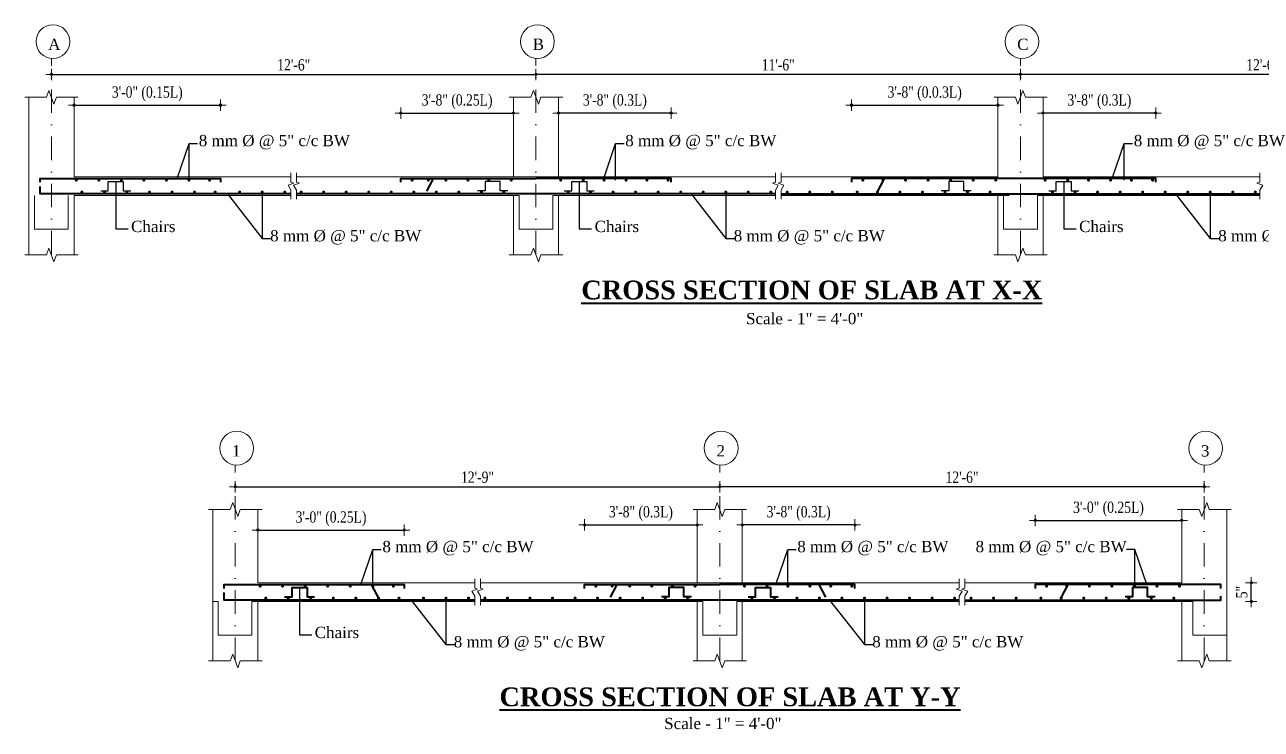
# Model space of a CAD drawing. Header units: feet. Extents: x 28652 to 66086, y -6769 to -640.
# Drawn here: x 51486 to 52145, y -3028 to -2653 of the extents above; entities that cross this region are included whole.
import ezdxf

# ---------------------------------------------------------------- set-up
doc = ezdxf.new("R2010")
doc.units = ezdxf.units.FT
doc.header["$LTSCALE"] = 50
doc.header["$MEASUREMENT"] = 0
doc.header["$PDMODE"] = 34
doc.linetypes.add('DASHDOTX2', pattern=[2, 1, -0.5, 0, -0.5])
for name, color, linetype, lineweight in [('DIMENSION', 142, 'Continuous', 13), ('SES-CENTRE', 8, 'DASHDOTX2', 13), ('SES-DIMENSION', 142, 'Continuous', 13), ('SES-Leader', 2, 'Continuous', 15), ('SES-REBARS', 1, 'Continuous', 40), ('SES-SLAB OUTLINE', 4, 'Continuous', 18), ('SES-TEXT', 3, 'Continuous', 20), ('SES-TitleText', 7, 'Continuous', 40)]:
    doc.layers.add(name, color=color, linetype=linetype, lineweight=lineweight)
doc.styles.add('1.8 str', font='times.ttf', dxfattribs={"width": 0.8, "height": 6})
doc.styles.add('SES-ARAIL', font='times.ttf', dxfattribs={"height": 6})
doc.styles.add('SES-Title Text', font='times.ttf', dxfattribs={"height": 10})
doc.dimstyles.new('1.4', dxfattribs={"dimscale": 0, "dimtxt": 6, "dimasz": 0.5, "dimexe": 2, "dimexo": 9, "dimgap": 2, "dimtad": 1, "dimdec": 0, "dimlfac": 0.5, "dimzin": 3, "dimdsep": 46, "dimlunit": 4, "dimtxsty": '1.8 str', "dimblk": 'DIM', "dimcen": 3, "dimdle": 3, "dimse1": 1, "dimse2": 1, "dimclrd": 256, "dimclre": 256, "dimclrt": 7, "dimadec": 1, "dimazin": 2, "dimtfac": 1, "dimtdec": 0, "dimtix": 1, "dimtofl": 0, "dimtmove": 2, "dimatfit": 3, "dimldrblk": 'arrow', "dimfxl": 2, "dimfrac": 2, "dimtolj": 2, "dimtzin": 0, "dimarcsym": 0})

# ---------------------------------------------------------------- blocks, each defined once
blk = doc.blocks.new('DIM')
at = {"layer": 'DIMENSION'}
h = blk.add_hatch(color=256, dxfattribs=at)
h.paths.add_polyline_path([(0, 1.28), (0, 0), (1.28, 0, 0.414214)])
h.paths.add_polyline_path([(1.28, 0), (0, 0), (0, -1.28, 0.414214)])
h.paths.add_polyline_path([(0, 0), (-1.28, 0, 0.414214), (0, -1.28)])
h.paths.add_polyline_path([(0, 1.28, 0.414214), (-1.28, 0), (0, 0)])
for p, q in [((0, 6), (0, -6)), ((-6, 0), (6, 0))]:
    blk.add_line(p, q, dxfattribs=at)
blk.add_circle((0, 0), 1.28, dxfattribs=at)
blk = doc.blocks.new('*D733')
at = {"layer": 'Defpoints', "color": 0, "ltscale": 10, "transparency": 16777216}
for p in [(51856.4, -2899.13), (51598.4, -2982.3), (51856.4, -2988.97)]:
    blk.add_point(p, dxfattribs=at)
at = {"layer": 'SES-DIMENSION', "lineweight": -2, "ltscale": 10, "transparency": 16777216}
blk.add_line((51598.9, -2899.13), (51855.9, -2899.13), dxfattribs=at)
at = {"layer": 'SES-DIMENSION', "lineweight": -2, "ltscale": 10, "transparency": 16777216, "xscale": 0.5, "yscale": 0.5, "zscale": 0.5, "rotation": 180}
blk.add_blockref('DIM', (51598.4, -2899.13), dxfattribs=at)
at = {"layer": 'SES-DIMENSION', "lineweight": -2, "ltscale": 10, "transparency": 16777216, "xscale": 0.5, "yscale": 0.5, "zscale": 0.5}
blk.add_blockref('DIM', (51856.4, -2899.13), dxfattribs=at)
at = {"layer": 'SES-DIMENSION', "color": 7, "ltscale": 10, "transparency": 16777216, "insert": (51727.4, -2894.07), "char_height": 6, "attachment_point": 5, "style": '1.8 str'}
blk.add_mtext('\\A2;12\'-9"', dxfattribs=at)
blk = doc.blocks.new('arrow')
at = {"layer": 'DIMENSION'}
blk.add_lwpolyline([(1.2, 0, 0, 2.1, 0), (-2.3, 0, 0, 0, 0), (1.2, 0, 0, 0, 0)], format="xyseb", dxfattribs=at)
blk = doc.blocks.new('*D734')
at = {"layer": 'Defpoints', "color": 0, "ltscale": 10, "transparency": 16777216}
for p in [(51856.4, -2899.13), (52114.4, -2982.3), (51856.4, -2988.97)]:
    blk.add_point(p, dxfattribs=at)
at = {"layer": 'SES-DIMENSION', "lineweight": -2, "ltscale": 10, "transparency": 16777216}
blk.add_line((52113.9, -2899.13), (51856.9, -2899.13), dxfattribs=at)
at = {"layer": 'SES-DIMENSION', "lineweight": -2, "ltscale": 10, "transparency": 16777216, "xscale": 0.5, "yscale": 0.5, "zscale": 0.5, "rotation": 180}
blk.add_blockref('DIM', (51856.4, -2899.13), dxfattribs=at)
at = {"layer": 'SES-DIMENSION', "lineweight": -2, "ltscale": 10, "transparency": 16777216, "xscale": 0.5, "yscale": 0.5, "zscale": 0.5}
blk.add_blockref('DIM', (52114.4, -2899.13), dxfattribs=at)
at = {"layer": 'SES-DIMENSION', "color": 7, "ltscale": 10, "transparency": 16777216, "insert": (51985.4, -2894.08), "char_height": 6, "attachment_point": 5, "style": '1.8 str'}
blk.add_mtext('\\A2;12\'-6"', dxfattribs=at)
blk = doc.blocks.new('*D735')
at = {"layer": 'Defpoints', "color": 0, "ltscale": 10, "transparency": 16777216}
for p in [(52130.48, -2950.2), (52139.44, -2950.2), (52130.48, -2960.2)]:
    blk.add_point(p, dxfattribs=at)
at = {"layer": 'SES-DIMENSION', "lineweight": -2, "ltscale": 10, "transparency": 16777216}
blk.add_line((52139.44, -2959.7), (52139.44, -2950.7), dxfattribs=at)
at = {"layer": 'SES-DIMENSION', "lineweight": -2, "ltscale": 10, "transparency": 16777216, "xscale": 0.5, "yscale": 0.5, "zscale": 0.5}
for p, rotation in [((52139.44, -2950.2), 90), ((52139.44, -2960.2), 270)]:
    blk.add_blockref('DIM', p, dxfattribs=dict(at, rotation=rotation))
at = {"layer": 'SES-DIMENSION', "color": 7, "ltscale": 10, "transparency": 16777216, "insert": (52134.39, -2955.2), "char_height": 6, "attachment_point": 5, "rotation": 90, "style": '1.8 str'}
blk.add_mtext('\\A2;5"', dxfattribs=at)
blk = doc.blocks.new('*D736')
at = {"layer": 'Defpoints', "color": 0, "ltscale": 10, "transparency": 16777216}
for p in [(51844.4, -2919.41), (51784.4, -2951.2), (51844.4, -2950.2)]:
    blk.add_point(p, dxfattribs=at)
at = {"layer": 'SES-DIMENSION', "lineweight": -2, "ltscale": 10, "transparency": 16777216}
blk.add_line((51784.9, -2919.41), (51843.9, -2919.41), dxfattribs=at)
at = {"layer": 'SES-DIMENSION', "lineweight": -2, "ltscale": 10, "transparency": 16777216, "xscale": 0.5, "yscale": 0.5, "zscale": 0.5, "rotation": 180}
blk.add_blockref('DIM', (51784.4, -2919.41), dxfattribs=at)
at = {"layer": 'SES-DIMENSION', "lineweight": -2, "ltscale": 10, "transparency": 16777216, "xscale": 0.5, "yscale": 0.5, "zscale": 0.5}
blk.add_blockref('DIM', (51844.4, -2919.41), dxfattribs=at)
at = {"layer": 'SES-DIMENSION', "color": 7, "ltscale": 10, "transparency": 16777216, "insert": (51814.4, -2913.39), "char_height": 6, "attachment_point": 5, "style": '1.8 str'}
blk.add_mtext('\\A2;3\'-8" (0.3L)', dxfattribs=at)
blk = doc.blocks.new('*D737')
at = {"layer": 'Defpoints', "color": 0, "ltscale": 10, "transparency": 16777216}
for p in [(51868.4, -2919.41), (51868.4, -2950.2), (51928.4, -2951.2)]:
    blk.add_point(p, dxfattribs=at)
at = {"layer": 'SES-DIMENSION', "lineweight": -2, "ltscale": 10, "transparency": 16777216}
blk.add_line((51927.9, -2919.41), (51868.9, -2919.41), dxfattribs=at)
at = {"layer": 'SES-DIMENSION', "lineweight": -2, "ltscale": 10, "transparency": 16777216, "xscale": 0.5, "yscale": 0.5, "zscale": 0.5, "rotation": 180}
blk.add_blockref('DIM', (51868.4, -2919.41), dxfattribs=at)
at = {"layer": 'SES-DIMENSION', "lineweight": -2, "ltscale": 10, "transparency": 16777216, "xscale": 0.5, "yscale": 0.5, "zscale": 0.5}
blk.add_blockref('DIM', (51928.4, -2919.41), dxfattribs=at)
at = {"layer": 'SES-DIMENSION', "color": 7, "ltscale": 10, "transparency": 16777216, "insert": (51898.4, -2913.39), "char_height": 6, "attachment_point": 5, "style": '1.8 str'}
blk.add_mtext('\\A2;3\'-8" (0.3L)', dxfattribs=at)
blk = doc.blocks.new('*D738')
at = {"layer": 'Defpoints', "color": 0, "ltscale": 10, "transparency": 16777216}
for p in [(51688.4, -2922.21), (51688.4, -2946.22), (51610.4, -2950.2)]:
    blk.add_point(p, dxfattribs=at)
at = {"layer": 'SES-DIMENSION', "lineweight": -2, "ltscale": 10, "transparency": 16777216}
blk.add_line((51610.9, -2922.21), (51687.9, -2922.21), dxfattribs=at)
at = {"layer": 'SES-DIMENSION', "lineweight": -2, "ltscale": 10, "transparency": 16777216, "xscale": 0.5, "yscale": 0.5, "zscale": 0.5, "rotation": 180}
blk.add_blockref('DIM', (51610.4, -2922.21), dxfattribs=at)
at = {"layer": 'SES-DIMENSION', "lineweight": -2, "ltscale": 10, "transparency": 16777216, "xscale": 0.5, "yscale": 0.5, "zscale": 0.5}
blk.add_blockref('DIM', (51688.4, -2922.21), dxfattribs=at)
at = {"layer": 'SES-DIMENSION', "color": 7, "ltscale": 10, "transparency": 16777216, "insert": (51649.4, -2916.18), "char_height": 6, "attachment_point": 5, "style": '1.8 str'}
blk.add_mtext('\\A2;3\'-0" (0.25L)', dxfattribs=at)
blk = doc.blocks.new('*D739')
at = {"layer": 'Defpoints', "color": 0, "ltscale": 10, "transparency": 16777216}
for p in [(52102.4, -2917.04), (52102.4, -2946.22), (52024.4, -2950.2)]:
    blk.add_point(p, dxfattribs=at)
at = {"layer": 'SES-DIMENSION', "lineweight": -2, "ltscale": 10, "transparency": 16777216}
blk.add_line((52024.9, -2917.04), (52101.9, -2917.04), dxfattribs=at)
at = {"layer": 'SES-DIMENSION', "lineweight": -2, "ltscale": 10, "transparency": 16777216, "xscale": 0.5, "yscale": 0.5, "zscale": 0.5, "rotation": 180}
blk.add_blockref('DIM', (52024.4, -2917.04), dxfattribs=at)
at = {"layer": 'SES-DIMENSION', "lineweight": -2, "ltscale": 10, "transparency": 16777216, "xscale": 0.5, "yscale": 0.5, "zscale": 0.5}
blk.add_blockref('DIM', (52102.4, -2917.04), dxfattribs=at)
at = {"layer": 'SES-DIMENSION', "color": 7, "ltscale": 10, "transparency": 16777216, "insert": (52063.4, -2911.01), "char_height": 6, "attachment_point": 5, "style": '1.8 str'}
blk.add_mtext('\\A2;3\'-0" (0.25L)', dxfattribs=at)
blk = doc.blocks.new('*D740')
at = {"layer": 'Defpoints', "color": 0, "ltscale": 10, "transparency": 16777216}
for p in [(51758.53, -2679.56), (51500.53, -2766.13), (51758.53, -2772.81)]:
    blk.add_point(p, dxfattribs=at)
at = {"layer": 'SES-DIMENSION', "lineweight": -2, "ltscale": 10, "transparency": 16777216}
blk.add_line((51501.03, -2679.56), (51758.03, -2679.56), dxfattribs=at)
at = {"layer": 'SES-DIMENSION', "lineweight": -2, "ltscale": 10, "transparency": 16777216, "xscale": 0.5, "yscale": 0.5, "zscale": 0.5, "rotation": 180}
blk.add_blockref('DIM', (51500.53, -2679.56), dxfattribs=at)
at = {"layer": 'SES-DIMENSION', "lineweight": -2, "ltscale": 10, "transparency": 16777216, "xscale": 0.5, "yscale": 0.5, "zscale": 0.5}
blk.add_blockref('DIM', (51758.53, -2679.56), dxfattribs=at)
at = {"layer": 'SES-DIMENSION', "color": 7, "ltscale": 10, "transparency": 16777216, "insert": (51629.53, -2674.51), "char_height": 6, "attachment_point": 5, "style": '1.8 str'}
blk.add_mtext('\\A2;12\'-6"', dxfattribs=at)
blk = doc.blocks.new('*D741')
at = {"layer": 'Defpoints', "color": 0, "ltscale": 10, "transparency": 16777216}
for p in [(51758.53, -2679.56), (52016.53, -2766.13), (51758.53, -2772.81)]:
    blk.add_point(p, dxfattribs=at)
at = {"layer": 'SES-DIMENSION', "lineweight": -2, "ltscale": 10, "transparency": 16777216}
blk.add_line((52016.03, -2679.56), (51759.03, -2679.56), dxfattribs=at)
at = {"layer": 'SES-DIMENSION', "lineweight": -2, "ltscale": 10, "transparency": 16777216, "xscale": 0.5, "yscale": 0.5, "zscale": 0.5, "rotation": 180}
blk.add_blockref('DIM', (51758.53, -2679.56), dxfattribs=at)
at = {"layer": 'SES-DIMENSION', "lineweight": -2, "ltscale": 10, "transparency": 16777216, "xscale": 0.5, "yscale": 0.5, "zscale": 0.5}
blk.add_blockref('DIM', (52016.53, -2679.56), dxfattribs=at)
at = {"layer": 'SES-DIMENSION', "color": 7, "ltscale": 10, "transparency": 16777216, "insert": (51887.53, -2674.51), "char_height": 6, "attachment_point": 5, "style": '1.8 str'}
blk.add_mtext('\\A2;11\'-6"', dxfattribs=at)
blk = doc.blocks.new('*D742')
at = {"layer": 'Defpoints', "color": 0, "ltscale": 10, "transparency": 16777216}
for p in [(51746.53, -2700.16), (51686.53, -2735.04), (51746.53, -2734.04)]:
    blk.add_point(p, dxfattribs=at)
at = {"layer": 'SES-DIMENSION', "lineweight": -2, "ltscale": 10, "transparency": 16777216}
blk.add_line((51687.03, -2700.16), (51746.03, -2700.16), dxfattribs=at)
at = {"layer": 'SES-DIMENSION', "lineweight": -2, "ltscale": 10, "transparency": 16777216, "xscale": 0.5, "yscale": 0.5, "zscale": 0.5, "rotation": 180}
blk.add_blockref('DIM', (51686.53, -2700.16), dxfattribs=at)
at = {"layer": 'SES-DIMENSION', "lineweight": -2, "ltscale": 10, "transparency": 16777216, "xscale": 0.5, "yscale": 0.5, "zscale": 0.5}
blk.add_blockref('DIM', (51746.53, -2700.16), dxfattribs=at)
at = {"layer": 'SES-DIMENSION', "color": 7, "ltscale": 10, "transparency": 16777216, "insert": (51716.53, -2694.14), "char_height": 6, "attachment_point": 5, "style": '1.8 str'}
blk.add_mtext('\\A2;3\'-8" (0.25L)', dxfattribs=at)
blk = doc.blocks.new('*D743')
at = {"layer": 'Defpoints', "color": 0, "ltscale": 10, "transparency": 16777216}
for p in [(51770.53, -2700.16), (51770.53, -2734.04), (51830.53, -2735.04)]:
    blk.add_point(p, dxfattribs=at)
at = {"layer": 'SES-DIMENSION', "lineweight": -2, "ltscale": 10, "transparency": 16777216}
blk.add_line((51830.03, -2700.16), (51771.03, -2700.16), dxfattribs=at)
at = {"layer": 'SES-DIMENSION', "lineweight": -2, "ltscale": 10, "transparency": 16777216, "xscale": 0.5, "yscale": 0.5, "zscale": 0.5, "rotation": 180}
blk.add_blockref('DIM', (51770.53, -2700.16), dxfattribs=at)
at = {"layer": 'SES-DIMENSION', "lineweight": -2, "ltscale": 10, "transparency": 16777216, "xscale": 0.5, "yscale": 0.5, "zscale": 0.5}
blk.add_blockref('DIM', (51830.53, -2700.16), dxfattribs=at)
at = {"layer": 'SES-DIMENSION', "color": 7, "ltscale": 10, "transparency": 16777216, "insert": (51800.53, -2694.14), "char_height": 6, "attachment_point": 5, "style": '1.8 str'}
blk.add_mtext('\\A2;3\'-8" (0.3L)', dxfattribs=at)
blk = doc.blocks.new('*D744')
at = {"layer": 'Defpoints', "color": 0, "ltscale": 10, "transparency": 16777216}
for p in [(51590.53, -2695.96), (51590.53, -2730.06), (51512.53, -2734.04)]:
    blk.add_point(p, dxfattribs=at)
at = {"layer": 'SES-DIMENSION', "lineweight": -2, "ltscale": 10, "transparency": 16777216}
blk.add_line((51513.03, -2695.96), (51590.03, -2695.96), dxfattribs=at)
at = {"layer": 'SES-DIMENSION', "lineweight": -2, "ltscale": 10, "transparency": 16777216, "xscale": 0.5, "yscale": 0.5, "zscale": 0.5, "rotation": 180}
blk.add_blockref('DIM', (51512.53, -2695.96), dxfattribs=at)
at = {"layer": 'SES-DIMENSION', "lineweight": -2, "ltscale": 10, "transparency": 16777216, "xscale": 0.5, "yscale": 0.5, "zscale": 0.5}
blk.add_blockref('DIM', (51590.53, -2695.96), dxfattribs=at)
at = {"layer": 'SES-DIMENSION', "color": 7, "ltscale": 10, "transparency": 16777216, "insert": (51551.53, -2689.94), "char_height": 6, "attachment_point": 5, "style": '1.8 str'}
blk.add_mtext('\\A2;3\'-0" (0.15L)', dxfattribs=at)
blk = doc.blocks.new('*D745')
at = {"layer": 'Defpoints', "color": 0, "ltscale": 10, "transparency": 16777216}
for p in [(52004.53, -2695.96), (52004.53, -2730.06), (51926.53, -2734.04)]:
    blk.add_point(p, dxfattribs=at)
at = {"layer": 'SES-DIMENSION', "lineweight": -2, "ltscale": 10, "transparency": 16777216}
blk.add_line((51927.03, -2695.96), (52004.03, -2695.96), dxfattribs=at)
at = {"layer": 'SES-DIMENSION', "lineweight": -2, "ltscale": 10, "transparency": 16777216, "xscale": 0.5, "yscale": 0.5, "zscale": 0.5, "rotation": 180}
blk.add_blockref('DIM', (51926.53, -2695.96), dxfattribs=at)
at = {"layer": 'SES-DIMENSION', "lineweight": -2, "ltscale": 10, "transparency": 16777216, "xscale": 0.5, "yscale": 0.5, "zscale": 0.5}
blk.add_blockref('DIM', (52004.53, -2695.96), dxfattribs=at)
at = {"layer": 'SES-DIMENSION', "color": 7, "ltscale": 10, "transparency": 16777216, "insert": (51965.53, -2689.94), "char_height": 6, "attachment_point": 5, "style": '1.8 str'}
blk.add_mtext('\\A2;3\'-8" (0.0.3L)', dxfattribs=at)
blk = doc.blocks.new('*D746')
at = {"layer": 'Defpoints', "color": 0, "ltscale": 10, "transparency": 16777216}
for p in [(52016.53, -2679.56), (52274.53, -2766.13), (52016.53, -2772.81)]:
    blk.add_point(p, dxfattribs=at)
at = {"layer": 'SES-DIMENSION', "lineweight": -2, "ltscale": 10, "transparency": 16777216}
blk.add_line((52274.03, -2679.56), (52017.03, -2679.56), dxfattribs=at)
at = {"layer": 'SES-DIMENSION', "lineweight": -2, "ltscale": 10, "transparency": 16777216, "xscale": 0.5, "yscale": 0.5, "zscale": 0.5, "rotation": 180}
blk.add_blockref('DIM', (52016.53, -2679.56), dxfattribs=at)
at = {"layer": 'SES-DIMENSION', "lineweight": -2, "ltscale": 10, "transparency": 16777216, "xscale": 0.5, "yscale": 0.5, "zscale": 0.5}
blk.add_blockref('DIM', (52274.53, -2679.56), dxfattribs=at)
at = {"layer": 'SES-DIMENSION', "color": 7, "ltscale": 10, "transparency": 16777216, "insert": (52145.53, -2674.51), "char_height": 6, "attachment_point": 5, "style": '1.8 str'}
blk.add_mtext('\\A2;12\'-6"', dxfattribs=at)
blk = doc.blocks.new('*D747')
at = {"layer": 'Defpoints', "color": 0, "ltscale": 10, "transparency": 16777216}
for p in [(52028.53, -2700.16), (52028.53, -2734.04), (52088.53, -2735.04)]:
    blk.add_point(p, dxfattribs=at)
at = {"layer": 'SES-DIMENSION', "lineweight": -2, "ltscale": 10, "transparency": 16777216}
blk.add_line((52088.03, -2700.16), (52029.03, -2700.16), dxfattribs=at)
at = {"layer": 'SES-DIMENSION', "lineweight": -2, "ltscale": 10, "transparency": 16777216, "xscale": 0.5, "yscale": 0.5, "zscale": 0.5, "rotation": 180}
blk.add_blockref('DIM', (52028.53, -2700.16), dxfattribs=at)
at = {"layer": 'SES-DIMENSION', "lineweight": -2, "ltscale": 10, "transparency": 16777216, "xscale": 0.5, "yscale": 0.5, "zscale": 0.5}
blk.add_blockref('DIM', (52088.53, -2700.16), dxfattribs=at)
at = {"layer": 'SES-DIMENSION', "color": 7, "ltscale": 10, "transparency": 16777216, "insert": (52058.53, -2694.14), "char_height": 6, "attachment_point": 5, "style": '1.8 str'}
blk.add_mtext('\\A2;3\'-8" (0.3L)', dxfattribs=at)

msp = doc.modelspace()

# ---------------------------------------------------------------- linework, layer by layer
at = {"ltscale": 10, "const_width": 0.8}
for points in [[(51513.73, -2735.44, -1), (51513.73, -2736.24, -1)], [(51525.73, -2735.44, -1), (51525.73, -2736.24, -1)], [(51537.73, -2735.44, -1), (51537.73, -2736.24, -1)], [(51549.73, -2735.44, -1), (51549.73, -2736.24, -1)], [(51561.73, -2735.44, -1), (51561.73, -2736.24, -1)], [(51573.73, -2735.44, -1), (51573.73, -2736.24, -1)], [(51584.7, -2735.44, -1), (51584.7, -2736.24, -1)], [(51692.55, -2735.44, 1), (51692.55, -2736.24, 1)], [(51701.19, -2735.44, 1), (51701.19, -2736.24, 1)], [(51710.55, -2735.44, 1), (51710.55, -2736.24, 1)], [(51722.3, -2735.44, 1), (51722.3, -2736.24, 1)], [(51733.36, -2735.44, 1), (51733.36, -2736.24, 1)], [(51745.36, -2735.44, 1), (51745.36, -2736.24, 1)], [(51771.69, -2735.44, -1), (51771.69, -2736.24, -1)], [(51783.69, -2735.44, -1), (51783.69, -2736.24, -1)], [(51794.76, -2735.44, -1), (51794.76, -2736.24, -1)], [(51806.51, -2735.44, -1), (51806.51, -2736.24, -1)], [(51817.62, -2735.44, -1), (51817.62, -2736.24, -1)], [(51828.86, -2735.44, -1), (51828.86, -2736.24, -1)], [(51932.57, -2735.44, 1), (51932.57, -2736.24, 1)], [(51943.33, -2735.44, 1), (51943.33, -2736.24, 1)], [(51955.33, -2735.44, 1), (51955.33, -2736.24, 1)], [(51967.33, -2735.44, 1), (51967.33, -2736.24, 1)], [(51979.33, -2735.44, 1), (51979.33, -2736.24, 1)], [(51991.33, -2735.44, 1), (51991.33, -2736.24, 1)], [(52003.33, -2735.44, 1), (52003.33, -2736.24, 1)], [(52003.36, -2735.44, 1), (52003.36, -2736.24, 1)], [(52029.69, -2735.44, -1), (52029.69, -2736.24, -1)], [(52041.69, -2735.44, -1), (52041.69, -2736.24, -1)], [(52052.76, -2735.44, -1), (52052.76, -2736.24, -1)], [(52064.51, -2735.44, -1), (52064.51, -2736.24, -1)], [(52075.62, -2735.44, -1), (52075.62, -2736.24, -1)], [(52086.86, -2735.44, -1), (52086.86, -2736.24, -1)], [(51516.73, -2742.63, 1), (51516.73, -2741.83, 1)], [(51528.73, -2742.63, 1), (51528.73, -2741.83, 1)], [(51540.73, -2742.63, 1), (51540.73, -2741.83, 1)], [(51552.73, -2742.63, 1), (51552.73, -2741.83, 1)], [(51564.73, -2742.63, 1), (51564.73, -2741.83, 1)], [(51576.73, -2742.63, 1), (51576.73, -2741.83, 1)], [(51587.7, -2742.63, 1), (51587.7, -2741.83, 1)], [(51600.73, -2742.63, 1), (51600.73, -2741.83, 1)], [(51612.73, -2742.63, 1), (51612.73, -2741.83, 1)], [(51624.73, -2742.63, 1), (51624.73, -2741.83, 1)], [(51633.46, -2742.63, -1), (51633.46, -2741.83, -1)], [(51645.46, -2742.63, -1), (51645.46, -2741.83, -1)], [(51657.46, -2742.63, -1), (51657.46, -2741.83, -1)], [(51669.46, -2742.63, -1), (51669.46, -2741.83, -1)], [(51681.46, -2742.63, -1), (51681.46, -2741.83, -1)], [(51693.46, -2742.63, -1), (51693.46, -2741.83, -1)], [(51705.46, -2742.63, -1), (51705.46, -2741.83, -1)], [(51717.46, -2742.63, -1), (51717.46, -2741.83, -1)], [(51729.46, -2742.63, -1), (51729.46, -2741.83, -1)], [(51741.46, -2742.63, -1), (51741.46, -2741.83, -1)], [(51775.59, -2742.63, 1), (51775.59, -2741.83, 1)], [(51787.59, -2742.63, 1), (51787.59, -2741.83, 1)], [(51799.59, -2742.63, 1), (51799.59, -2741.83, 1)], [(51811.59, -2742.63, 1), (51811.59, -2741.83, 1)], [(51823.59, -2742.63, 1), (51823.59, -2741.83, 1)], [(51835.59, -2742.63, 1), (51835.59, -2741.83, 1)], [(51847.59, -2742.63, 1), (51847.59, -2741.83, 1)], [(51859.59, -2742.63, 1), (51859.59, -2741.83, 1)], [(51871.59, -2742.63, 1), (51871.59, -2741.83, 1)], [(51883.59, -2742.63, 1), (51883.59, -2741.83, 1)], [(51892.33, -2742.63, -1), (51892.33, -2741.83, -1)], [(51904.33, -2742.63, -1), (51904.33, -2741.83, -1)], [(51916.33, -2742.63, -1), (51916.33, -2741.83, -1)], [(51929.57, -2742.63, -1), (51929.57, -2741.83, -1)], [(51940.33, -2742.63, -1), (51940.33, -2741.83, -1)], [(51952.33, -2742.63, -1), (51952.33, -2741.83, -1)], [(51964.33, -2742.63, -1), (51964.33, -2741.83, -1)], [(51976.33, -2742.63, -1), (51976.33, -2741.83, -1)], [(51988.33, -2742.63, -1), (51988.33, -2741.83, -1)], [(52000.33, -2742.63, -1), (52000.33, -2741.83, -1)], [(52033.59, -2742.63, 1), (52033.59, -2741.83, 1)], [(52045.59, -2742.63, 1), (52045.59, -2741.83, 1)], [(52057.59, -2742.63, 1), (52057.59, -2741.83, 1)], [(52069.59, -2742.63, 1), (52069.59, -2741.83, 1)], [(52081.59, -2742.63, 1), (52081.59, -2741.83, 1)], [(52093.59, -2742.63, 1), (52093.59, -2741.83, 1)], [(52105.59, -2742.63, 1), (52105.59, -2741.83, 1)], [(52117.59, -2742.63, 1), (52117.59, -2741.83, 1)], [(52129.59, -2742.63, 1), (52129.59, -2741.83, 1)], [(52141.59, -2742.63, 1), (52141.59, -2741.83, 1)]]:
    msp.add_lwpolyline(points, format="xyb", close=True, dxfattribs=at)
at = {"ltscale": 10}
for points in [[(51526.73, -2741.56), (51530.73, -2741.56), (51530.73, -2736.56), (51538.73, -2736.56), (51538.73, -2741.56), (51542.73, -2741.56)], [(51743.46, -2741.56), (51739.46, -2741.56), (51739.46, -2736.56), (51731.46, -2736.56), (51731.46, -2741.56), (51727.46, -2741.56)], [(51773.59, -2741.56), (51777.59, -2741.56), (51777.59, -2736.56), (51785.59, -2736.56), (51785.59, -2741.56), (51789.59, -2741.56)], [(51990.33, -2741.56), (51986.33, -2741.56), (51986.33, -2736.56), (51978.33, -2736.56), (51978.33, -2741.56), (51974.33, -2741.56)], [(52031.59, -2741.56), (52035.59, -2741.56), (52035.59, -2736.56), (52043.59, -2736.56), (52043.59, -2741.56), (52047.59, -2741.56)]]:
    msp.add_lwpolyline(points, dxfattribs=at)
at = {"layer": 'SES-CENTRE', "ltscale": 0.25}
for p, q in [((51500.53, -2775.39), (51500.53, -2671.13)), ((51758.53, -2775.39), (51758.53, -2671.13)), ((52016.53, -2775.39), (52016.53, -2671.13)), ((51598.4, -2991.86), (51598.4, -2887.6)), ((51856.4, -2991.86), (51856.4, -2887.6)), ((52114.4, -2991.86), (52114.4, -2887.6))]:
    msp.add_line(p, q, dxfattribs=at)
at = {"layer": 'SES-DIMENSION', "ltscale": 10}
for points in [[(51628.03, -2746.04), (51628.03, -2741.16), (51626.48, -2738.6), (51629.57, -2737.47), (51628.03, -2736.91), (51628.03, -2732.04)], [(51631.03, -2746.04), (51631.03, -2741.16), (51629.48, -2738.6), (51632.57, -2737.47), (51631.03, -2736.91), (51631.03, -2732.04)]]:
    msp.add_lwpolyline(points, dxfattribs=at)
at = {"layer": 'SES-DIMENSION', "linetype": 'Continuous', "ltscale": 10}
for centre in [(51501.3, -2662.13), (51759.3, -2662.13), (52017.3, -2662.13), (51599.17, -2878.6), (51857.17, -2878.6), (52115.17, -2878.6)]:
    msp.add_circle(centre, 9, dxfattribs=at)
at = {"layer": 'SES-REBARS', "ltscale": 10}
for p, q in [((51703.77, -2735.04), (51700.23, -2741.74)), ((51943.96, -2735.04), (51940.02, -2742.49)), ((51886.03, -2743.24), (51631.03, -2743.24)), ((52016.53, -2743.24), (52144.03, -2743.24)), ((51670.81, -2951.2), (51675.04, -2959.2)), ((51801.64, -2951.2), (51798.1, -2957.9)), ((51909.19, -2951.2), (51912.73, -2957.9)), ((52041.83, -2951.2), (52037.89, -2958.65)), ((51983.9, -2959.41), (51728.9, -2959.41))]:
    msp.add_line(p, q, dxfattribs=at)
for points in [[(51494.53, -2737.04), (51494.53, -2735.04), (51590.53, -2735.04), (51590.53, -2737.04)], [(51494.53, -2735.04), (51500.53, -2735.04)], [(51628.03, -2743.24), (51494.53, -2743.24), (51494.53, -2739.24)], [(51686.53, -2737.04), (51686.53, -2735.04), (51758.53, -2735.04)], [(51830.53, -2737.04), (51830.53, -2735.04), (51758.53, -2735.04)], [(52025.33, -2735.04), (51926.53, -2735.04), (51926.53, -2737.04)], [(52088.53, -2737.04), (52088.53, -2735.04), (52016.53, -2735.04)], [(51500.53, -2743.24), (51494.53, -2743.24)], [(51889.03, -2743.24), (52025.33, -2743.24)], [(51592.4, -2953.2), (51592.4, -2951.2), (51688.4, -2951.2), (51688.4, -2953.2)], [(51592.4, -2951.2), (51598.4, -2951.2)], [(51725.9, -2959.41), (51592.4, -2959.41), (51592.4, -2955.41)], [(51624.61, -2957.72), (51628.61, -2957.72), (51628.61, -2952.72), (51636.61, -2952.72), (51636.61, -2957.72), (51640.61, -2957.72)], [(51784.4, -2953.2), (51784.4, -2951.2), (51856.4, -2951.2)], [(51841.34, -2957.72), (51837.34, -2957.72), (51837.34, -2952.72), (51829.34, -2952.72), (51829.34, -2957.72), (51825.34, -2957.72)], [(51928.4, -2953.2), (51928.4, -2951.2), (51856.4, -2951.2)], [(51871.47, -2957.72), (51875.47, -2957.72), (51875.47, -2952.72), (51883.47, -2952.72), (51883.47, -2957.72), (51887.47, -2957.72)], [(52123.2, -2953.2), (52123.2, -2951.2), (52024.4, -2951.2), (52024.4, -2953.2)], [(52088.2, -2957.72), (52084.2, -2957.72), (52084.2, -2952.72), (52076.2, -2952.72), (52076.2, -2957.72), (52072.2, -2957.72)], [(51598.4, -2959.41), (51592.4, -2959.41)], [(51986.9, -2959.41), (52123.2, -2959.41), (52123.2, -2957.41)]]:
    msp.add_lwpolyline(points, dxfattribs=at)
at = {"layer": 'SES-REBARS', "ltscale": 10, "const_width": 0.8}
for points in [[(51611.61, -2951.6, -1), (51611.61, -2952.4, -1)], [(51623.61, -2951.6, -1), (51623.61, -2952.4, -1)], [(51635.61, -2951.6, -1), (51635.61, -2952.4, -1)], [(51647.61, -2951.6, -1), (51647.61, -2952.4, -1)], [(51659.61, -2951.6, -1), (51659.61, -2952.4, -1)], [(51671.61, -2951.6, -1), (51671.61, -2952.4, -1)], [(51682.58, -2951.6, -1), (51682.58, -2952.4, -1)], [(51790.42, -2951.6, 1), (51790.42, -2952.4, 1)], [(51799.06, -2951.6, 1), (51799.06, -2952.4, 1)], [(51808.43, -2951.6, 1), (51808.43, -2952.4, 1)], [(51820.18, -2951.6, 1), (51820.18, -2952.4, 1)], [(51831.24, -2951.6, 1), (51831.24, -2952.4, 1)], [(51843.24, -2951.6, 1), (51843.24, -2952.4, 1)], [(51869.57, -2951.6, -1), (51869.57, -2952.4, -1)], [(51881.57, -2951.6, -1), (51881.57, -2952.4, -1)], [(51892.63, -2951.6, -1), (51892.63, -2952.4, -1)], [(51904.38, -2951.6, -1), (51904.38, -2952.4, -1)], [(51915.49, -2951.6, -1), (51915.49, -2952.4, -1)], [(51926.73, -2951.6, -1), (51926.73, -2952.4, -1)], [(52030.44, -2951.6, 1), (52030.44, -2952.4, 1)], [(52041.2, -2951.6, 1), (52041.2, -2952.4, 1)], [(52053.2, -2951.6, 1), (52053.2, -2952.4, 1)], [(52065.2, -2951.6, 1), (52065.2, -2952.4, 1)], [(52077.2, -2951.6, 1), (52077.2, -2952.4, 1)], [(52089.2, -2951.6, 1), (52089.2, -2952.4, 1)], [(52101.2, -2951.6, 1), (52101.2, -2952.4, 1)], [(51614.61, -2958.8, 1), (51614.61, -2958, 1)], [(51626.61, -2958.8, 1), (51626.61, -2958, 1)], [(51638.61, -2958.8, 1), (51638.61, -2958, 1)], [(51650.61, -2958.8, 1), (51650.61, -2958, 1)], [(51662.61, -2958.8, 1), (51662.61, -2958, 1)], [(51674.61, -2958.8, 1), (51674.61, -2958, 1)], [(51685.58, -2958.8, 1), (51685.58, -2958, 1)], [(51698.61, -2958.8, 1), (51698.61, -2958, 1)], [(51710.61, -2958.8, 1), (51710.61, -2958, 1)], [(51722.61, -2958.8, 1), (51722.61, -2958, 1)], [(51731.34, -2958.8, -1), (51731.34, -2958, -1)], [(51743.34, -2958.8, -1), (51743.34, -2958, -1)], [(51755.34, -2958.8, -1), (51755.34, -2958, -1)], [(51767.34, -2958.8, -1), (51767.34, -2958, -1)], [(51779.34, -2958.8, -1), (51779.34, -2958, -1)], [(51791.34, -2958.8, -1), (51791.34, -2958, -1)], [(51803.34, -2958.8, -1), (51803.34, -2958, -1)], [(51815.34, -2958.8, -1), (51815.34, -2958, -1)], [(51827.34, -2958.8, -1), (51827.34, -2958, -1)], [(51839.34, -2958.8, -1), (51839.34, -2958, -1)], [(51873.47, -2958.8, 1), (51873.47, -2958, 1)], [(51885.47, -2958.8, 1), (51885.47, -2958, 1)], [(51897.47, -2958.8, 1), (51897.47, -2958, 1)], [(51909.47, -2958.8, 1), (51909.47, -2958, 1)], [(51921.47, -2958.8, 1), (51921.47, -2958, 1)], [(51933.47, -2958.8, 1), (51933.47, -2958, 1)], [(51945.47, -2958.8, 1), (51945.47, -2958, 1)], [(51957.47, -2958.8, 1), (51957.47, -2958, 1)], [(51969.47, -2958.8, 1), (51969.47, -2958, 1)], [(51981.47, -2958.8, 1), (51981.47, -2958, 1)], [(51990.2, -2958.8, -1), (51990.2, -2958, -1)], [(52002.2, -2958.8, -1), (52002.2, -2958, -1)], [(52014.2, -2958.8, -1), (52014.2, -2958, -1)], [(52027.44, -2958.8, -1), (52027.44, -2958, -1)], [(52038.2, -2958.8, -1), (52038.2, -2958, -1)], [(52050.2, -2958.8, -1), (52050.2, -2958, -1)], [(52062.2, -2958.8, -1), (52062.2, -2958, -1)], [(52074.2, -2958.8, -1), (52074.2, -2958, -1)], [(52086.2, -2958.8, -1), (52086.2, -2958, -1)], [(52098.2, -2958.8, -1), (52098.2, -2958, -1)]]:
    msp.add_lwpolyline(points, format="xyb", close=True, dxfattribs=at)
at = {"layer": 'SES-SLAB OUTLINE', "ltscale": 10}
for p, q in [((51488.53, -2775.69), (51488.53, -2691.74)), ((51512.53, -2691.74), (51512.53, -2734.04)), ((51746.53, -2691.74), (51746.53, -2734.04)), ((51770.53, -2691.74), (51770.53, -2734.04)), ((52004.53, -2691.74), (52004.53, -2734.04)), ((52028.53, -2691.74), (52028.53, -2734.04)), ((51512.53, -2734.04), (51628.03, -2734.04)), ((51631.03, -2734.04), (51886.03, -2734.04)), ((52004.53, -2734.04), (51889.03, -2734.04)), ((52144.03, -2734.04), (52028.53, -2734.04)), ((51491.41, -2744.04), (51491.41, -2762.04)), ((51509.41, -2744.04), (51509.41, -2762.04)), ((51628.03, -2744.04), (51512.53, -2744.04)), ((51512.53, -2744.04), (51512.53, -2775.69)), ((51631.03, -2744.04), (51749.53, -2744.04)), ((51746.53, -2744.04), (51746.53, -2775.69)), ((51749.53, -2744.04), (51749.53, -2762.04)), ((51767.53, -2744.04), (51767.53, -2762.04)), ((51886.03, -2744.04), (51767.53, -2744.04)), ((51770.53, -2744.04), (51770.53, -2775.69)), ((51889.03, -2744.04), (52010.53, -2744.04)), ((52004.53, -2744.04), (52004.53, -2775.69)), ((52007.53, -2744.04), (52007.53, -2762.04)), ((52025.53, -2744.04), (52025.53, -2762.04)), ((52144.03, -2744.04), (52025.53, -2744.04)), ((52028.53, -2775.69), (52028.53, -2744.04)), ((51491.41, -2762.04), (51509.41, -2762.04)), ((51749.53, -2762.04), (51767.53, -2762.04)), ((52007.53, -2762.04), (52025.53, -2762.04)), ((51586.4, -2991.86), (51586.4, -2911.22)), ((51610.4, -2911.22), (51610.4, -2950.2)), ((51844.4, -2911.22), (51844.4, -2950.2)), ((51868.4, -2911.22), (51868.4, -2950.2)), ((52102.4, -2911.22), (52102.4, -2950.2)), ((52126.4, -2991.86), (52126.4, -2911.22)), ((51610.4, -2950.2), (51725.9, -2950.2)), ((51728.9, -2950.2), (51983.9, -2950.2)), ((52102.4, -2950.2), (51986.9, -2950.2)), ((51589.29, -2960.2), (51586.4, -2960.2)), ((51589.29, -2960.2), (51589.29, -2978.2)), ((51725.9, -2960.2), (51607.29, -2960.2)), ((51607.29, -2960.2), (51607.29, -2978.2)), ((51610.4, -2960.2), (51610.4, -2991.86)), ((51728.9, -2960.2), (51847.4, -2960.2)), ((51844.4, -2960.2), (51844.4, -2991.86)), ((51847.4, -2960.2), (51847.4, -2978.2)), ((51865.4, -2960.2), (51865.4, -2978.2)), ((51983.9, -2960.2), (51865.4, -2960.2)), ((51868.4, -2960.2), (51868.4, -2991.86)), ((51986.9, -2960.2), (52108.4, -2960.2)), ((52102.4, -2960.2), (52102.4, -2991.86)), ((52108.4, -2960.2), (52108.4, -2978.2)), ((51589.29, -2978.2), (51607.29, -2978.2)), ((51847.4, -2978.2), (51865.4, -2978.2)), ((52126.4, -2978.2), (52108.4, -2978.2))]:
    msp.add_line(p, q, dxfattribs=at)
for points in [[(51514.78, -2691.74), (51503.2, -2691.74), (51501.86, -2695.41), (51499.19, -2688.07), (51497.86, -2691.74), (51486.28, -2691.74)], [(51772.78, -2691.74), (51761.2, -2691.74), (51759.86, -2695.41), (51757.19, -2688.07), (51755.86, -2691.74), (51744.28, -2691.74)], [(52002.28, -2691.74), (52013.86, -2691.74), (52015.19, -2695.41), (52017.86, -2688.07), (52019.2, -2691.74), (52030.78, -2691.74)], [(51886.03, -2746.04), (51886.03, -2741.16), (51887.57, -2738.6), (51884.48, -2737.47), (51886.03, -2736.91), (51886.03, -2732.04)], [(51889.03, -2746.04), (51889.03, -2741.16), (51890.57, -2738.6), (51887.48, -2737.47), (51889.03, -2736.91), (51889.03, -2732.04)], [(52144.03, -2746.04), (52144.03, -2741.16), (52145.57, -2738.6), (52142.48, -2737.47), (52144.03, -2736.91), (52144.03, -2732.04)], [(51514.78, -2775.69), (51503.2, -2775.69), (51501.86, -2779.36), (51499.19, -2772.02), (51497.86, -2775.69), (51486.28, -2775.69)], [(51772.78, -2775.69), (51761.2, -2775.69), (51759.86, -2779.36), (51757.19, -2772.02), (51755.86, -2775.69), (51744.28, -2775.69)], [(52002.28, -2775.69), (52013.86, -2775.69), (52015.19, -2779.36), (52017.86, -2772.02), (52019.2, -2775.69), (52030.78, -2775.69)], [(51612.65, -2911.22), (51601.07, -2911.22), (51599.74, -2914.89), (51597.07, -2907.55), (51595.73, -2911.22), (51584.15, -2911.22)], [(51870.65, -2911.22), (51859.07, -2911.22), (51857.74, -2914.89), (51855.07, -2907.55), (51853.73, -2911.22), (51842.15, -2911.22)], [(52100.15, -2911.22), (52111.73, -2911.22), (52113.07, -2914.89), (52115.74, -2907.55), (52117.07, -2911.22), (52128.65, -2911.22)], [(51725.9, -2962.2), (51725.9, -2957.32), (51724.36, -2954.76), (51727.45, -2953.64), (51725.9, -2953.07), (51725.9, -2948.2)], [(51728.9, -2962.2), (51728.9, -2957.32), (51727.36, -2954.76), (51730.45, -2953.64), (51728.9, -2953.07), (51728.9, -2948.2)], [(51983.9, -2962.2), (51983.9, -2957.32), (51985.45, -2954.76), (51982.36, -2953.64), (51983.9, -2953.07), (51983.9, -2948.2)], [(51986.9, -2962.2), (51986.9, -2957.32), (51988.45, -2954.76), (51985.36, -2953.64), (51986.9, -2953.07), (51986.9, -2948.2)], [(51612.65, -2991.86), (51601.07, -2991.86), (51599.74, -2995.53), (51597.07, -2988.18), (51595.73, -2991.86), (51584.15, -2991.86)], [(51870.65, -2991.86), (51859.07, -2991.86), (51857.74, -2995.53), (51855.07, -2988.18), (51853.73, -2991.86), (51842.15, -2991.86)], [(52100.15, -2991.86), (52111.73, -2991.86), (52113.07, -2995.53), (52115.74, -2988.18), (52117.07, -2991.86), (52128.65, -2991.86)]]:
    msp.add_lwpolyline(points, dxfattribs=at)

# ---------------------------------------------------------------- texts
at = {"layer": 'SES-TEXT', "style": 'SES-ARAIL'}
for s, p in [('A', (51498.77, -2666.54)), ('B', (51756.77, -2666.54)), ('C', (52014.77, -2666.54)), ('1', (51596.64, -2883)), ('2', (51854.64, -2883)), ('3', (52112.64, -2883))]:
    msp.add_text(s, height=6, dxfattribs=at).set_placement(p)
at = {"layer": 'SES-TEXT', "ltscale": 10, "style": 'SES-ARAIL'}
for s, p in [('8 mm %%C @ 5" c/c BW', (51578.96, -2717.8)), ('8 mm %%C @ 5" c/c BW', (51806.05, -2717.8)), ('8 mm %%C @ 5" c/c BW', (52076.85, -2717.8)), ('Chairs', (51542.9, -2763.52)), ('Chairs', (51789.76, -2763.52)), ('Chairs', (52047.76, -2763.52)), ('8 mm %%C @ 5" c/c BW', (51616.95, -2768.47)), ('8 mm %%C @ 5" c/c BW', (51863.81, -2768.47)), ('8 mm %%C @ 5" c/c BW', (52121.81, -2768.47)), ('8 mm %%C @ 5" c/c BW', (51676.75, -2933.96)), ('8 mm %%C @ 5" c/c BW', (51897.68, -2933.96)), ('8 mm %%C @ 5" c/c BW', (51992.59, -2933.96)), ('Chairs', (51640.69, -2979.68)), ('8 mm %%C @ 5" c/c BW', (51714.74, -2984.63)), ('8 mm %%C @ 5" c/c BW', (51937.59, -2984.63))]:
    msp.add_text(s, height=6, dxfattribs=at).set_placement(p)
at = {"layer": 'SES-TitleText', "ltscale": 10, "style": 'SES-ARAIL'}
for p in [(51870.37, -2812.58), (51826.8, -3028.14)]:
    msp.add_text('Scale - 1" = 4\'-0"', height=6, dxfattribs=at).set_placement(p)
at = {"layer": 'SES-TitleText', "char_height": 10, "width": 521.0009, "attachment_point": 1, "style": 'SES-Title Text'}
for s, insert in [('{\\fTimes New Roman|b1|i0|c0|p18;\\LCROSS SECTION OF SLAB AT X-X}', (51782.66, -2789.35)), ('{\\fTimes New Roman|b1|i0|c0|p18;\\LCROSS SECTION OF SLAB AT Y-Y}', (51739.09, -3005.96))]:
    msp.add_mtext(s, dxfattribs=dict(at, insert=insert))

# ---------------------------------------------------------------- dimensions: what is measured, and where the dimension line sits
at = {"layer": 'SES-DIMENSION', "ltscale": 10}
for base, p1, p2, text, picture, middle in [((51758.53, -2679.56), (51500.53, -2766.13), (51758.53, -2772.81), '12\'-6"', '*D740', (51629.53, -2674.51)), ((51770.53, -2700.16), (51830.53, -2735.04), (51770.53, -2734.04), '3\'-8" (0.3L)', '*D743', (51800.53, -2694.14)), ((52028.53, -2700.16), (52088.53, -2735.04), (52028.53, -2734.04), '3\'-8" (0.3L)', '*D747', (52058.53, -2694.14)), ((51856.4, -2899.13), (51598.4, -2982.3), (51856.4, -2988.97), '12\'-9"', '*D733', (51727.4, -2894.07)), ((51868.4, -2919.41), (51928.4, -2951.2), (51868.4, -2950.2), '3\'-8" (0.3L)', '*D737', (51898.4, -2913.39))]:
    dim = msp.add_linear_dim(base=base, p1=p1, p2=p2, angle=180, text=text, dimstyle='1.4', override={"dimscale": 1}, dxfattribs=at)
    dim.commit()
    dim.dimension.update_dxf_attribs({"geometry": picture, "text_midpoint": middle})
for base, p1, p2, text, picture, middle in [((51758.53, -2679.56), (52016.53, -2766.13), (51758.53, -2772.81), '11\'-6"', '*D741', (51887.53, -2674.51)), ((52016.53, -2679.56), (52274.53, -2766.13), (52016.53, -2772.81), '12\'-6"', '*D746', (52145.53, -2674.51)), ((51590.53, -2695.96), (51512.53, -2734.04), (51590.53, -2730.06), '3\'-0" (0.15L)', '*D744', (51551.53, -2689.94)), ((51746.53, -2700.16), (51686.53, -2735.04), (51746.53, -2734.04), '3\'-8" (0.25L)', '*D742', (51716.53, -2694.14)), ((52004.53, -2695.96), (51926.53, -2734.04), (52004.53, -2730.06), '3\'-8" (0.0.3L)', '*D745', (51965.53, -2689.94)), ((51856.4, -2899.13), (52114.4, -2982.3), (51856.4, -2988.97), '12\'-6"', '*D734', (51985.4, -2894.08)), ((52102.4, -2917.04), (52024.4, -2950.2), (52102.4, -2946.22), '3\'-0" (0.25L)', '*D739', (52063.4, -2911.01)), ((51688.4, -2922.21), (51610.4, -2950.2), (51688.4, -2946.22), '3\'-0" (0.25L)', '*D738', (51649.4, -2916.18)), ((51844.4, -2919.41), (51784.4, -2951.2), (51844.4, -2950.2), '3\'-8" (0.3L)', '*D736', (51814.4, -2913.39))]:
    dim = msp.add_linear_dim(base=base, p1=p1, p2=p2, text=text, dimstyle='1.4', override={"dimscale": 1}, dxfattribs=at)
    dim.commit()
    dim.dimension.update_dxf_attribs({"geometry": picture, "text_midpoint": middle})
dim = msp.add_linear_dim(base=(52139.44, -2950.2), p1=(52130.48, -2960.2), p2=(52130.48, -2950.2), angle=90, dimstyle='1.4', override={"dimscale": 1}, dxfattribs=at)
dim.commit()
dim.dimension.update_dxf_attribs({"geometry": '*D735', "text_midpoint": (52134.39, -2955.2)})

# ---------------------------------------------------------------- leaders
at = {"layer": 'SES-Leader', "ltscale": 10}
for points in [[(51567.49, -2735.04), (51573.86, -2716.39), (51578.31, -2716.39)], [(51573.86, -2735.84), (51573.86, -2716.39)], [(51794.58, -2735.04), (51800.95, -2716.39), (51805.4, -2716.39)], [(51800.95, -2735.84), (51800.95, -2716.39)], [(52065.38, -2735.04), (52071.75, -2716.39), (52076.2, -2716.39)], [(52071.75, -2735.84), (52071.75, -2716.39)], [(51534.73, -2736.56), (51534.73, -2761.8), (51541.31, -2761.8)], [(51781.59, -2736.56), (51781.59, -2761.8), (51788.17, -2761.8)], [(52039.59, -2736.56), (52039.59, -2761.8), (52046.17, -2761.8)], [(51594.27, -2743.24), (51612.77, -2767), (51617.22, -2767)], [(51612.77, -2742.2), (51612.77, -2767)], [(51841.14, -2743.24), (51859.63, -2767), (51864.08, -2767)], [(51859.63, -2742.2), (51859.63, -2767)], [(52099.14, -2743.24), (52117.63, -2767), (52122.08, -2767)], [(52117.63, -2742.2), (52117.63, -2767)], [(51665.28, -2951.2), (51671.65, -2932.55), (51676.1, -2932.55)], [(51671.65, -2952), (51671.65, -2932.55)], [(51886.21, -2951.2), (51892.58, -2932.55), (51897.03, -2932.55)], [(51892.58, -2952), (51892.58, -2932.55)], [(52083.78, -2951.2), (52077.41, -2932.55), (52072.96, -2932.55)], [(52077.41, -2952), (52077.41, -2932.55)], [(51632.52, -2952.72), (51632.52, -2977.96), (51639.1, -2977.96)], [(51692.06, -2959.41), (51710.56, -2983.16), (51715.01, -2983.16)], [(51710.56, -2958.37), (51710.56, -2983.16)], [(51914.91, -2959.41), (51933.41, -2983.16), (51937.86, -2983.16)], [(51933.41, -2958.37), (51933.41, -2983.16)]]:
    msp.add_leader(points, dimstyle='1.4', override={"dimscale": 1, "dimasz": 6}, dxfattribs=at)

doc.saveas('drawing.dxf')
